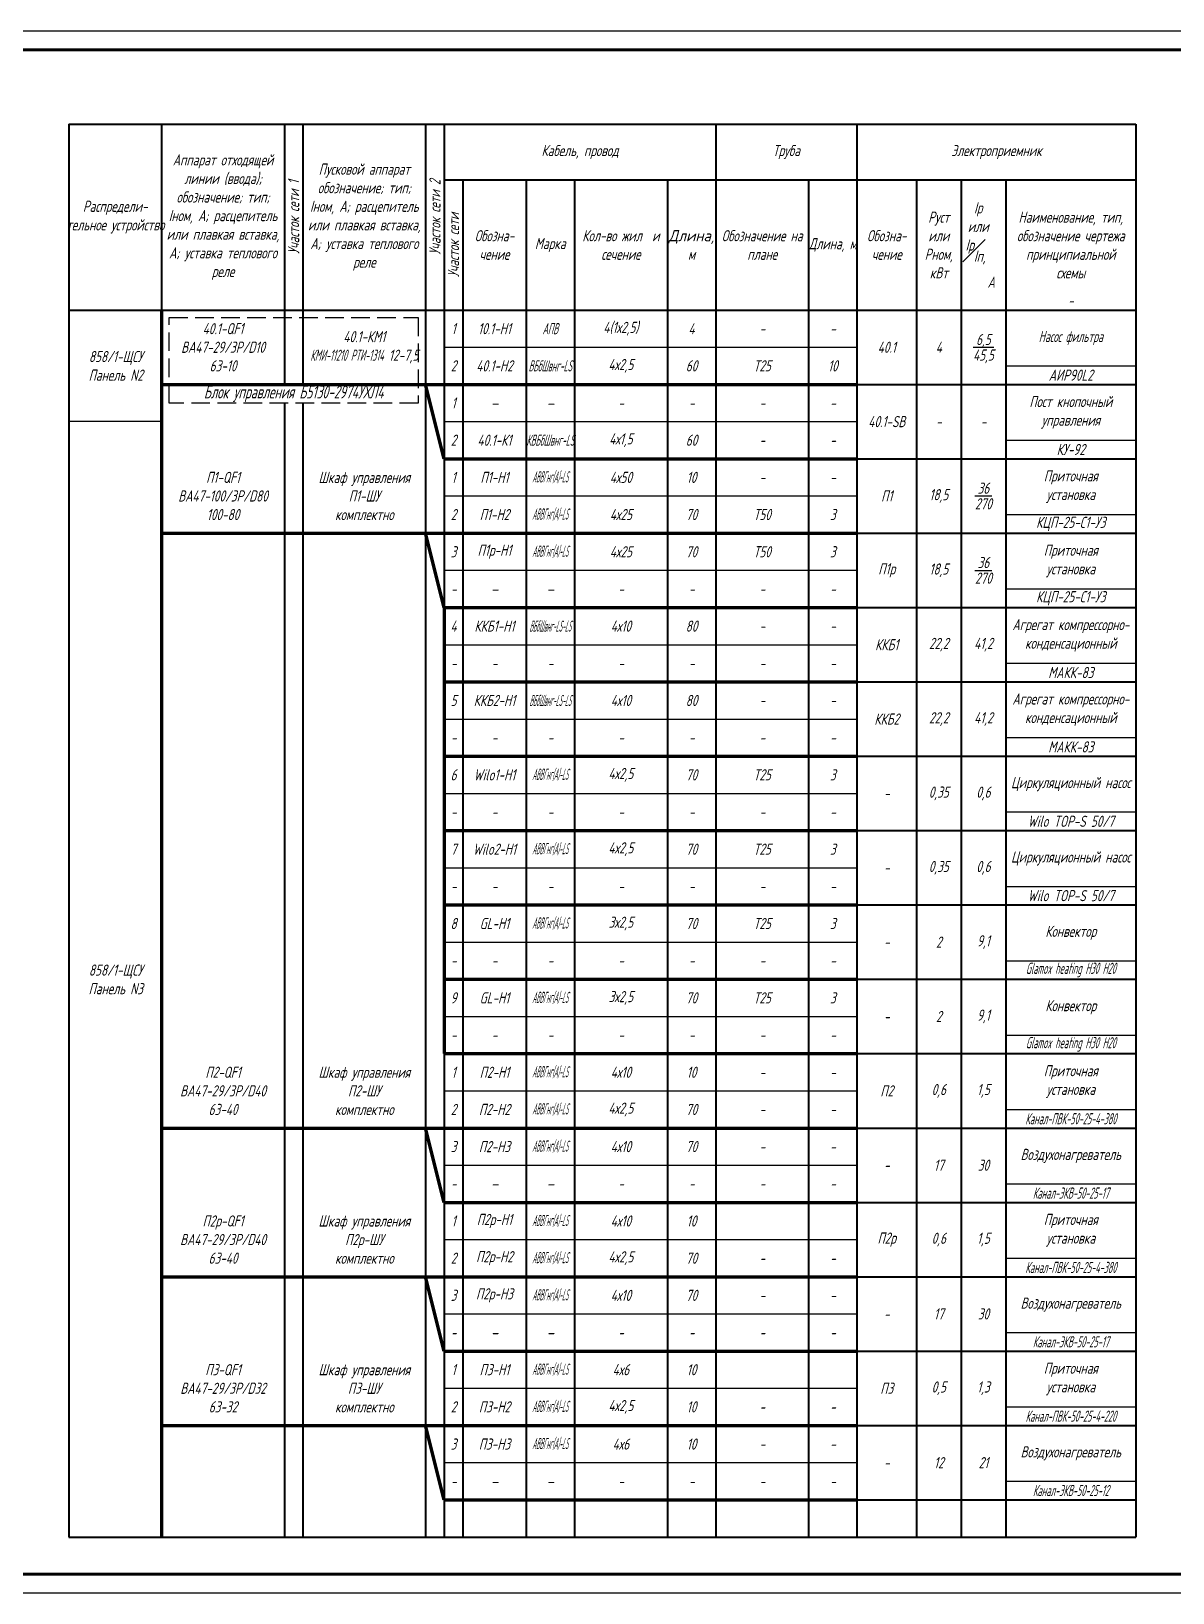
# Model space of a CAD drawing. Header units: millimetres. Extents: x -10490 to 5162, y -5053 to 76.
# Drawn here: x -8965.1 to -8658.1, y -344.1 to 75.9 of the extents above; entities that cross this region are included whole.
import ezdxf

# ---------------------------------------------------------------- set-up
doc = ezdxf.new("R2010")
doc.units = ezdxf.units.MM
doc.linetypes.add('GOST2.303 4', pattern=[7, 5, -2, 0])
for name, color, linetype, lineweight in [('КаБель силовой (Вновь)', 1, 'Continuous', 60), ('Рамка толстая', 7, 'Continuous', 60), ('Рамка тонкая', 5, 'Continuous', 25), ('Строительный', 251, 'Continuous', 13), ('Схема распред. сети', 9, 'Continuous', 25)]:
    doc.layers.add(name, color=color, linetype=linetype, lineweight=lineweight)
doc.styles.add('gost.shx', font='gost.shx', dxfattribs={"oblique": 15})
doc.styles.add('SIMPLEX', font='simplex.shx', dxfattribs={"width": 0.7, "oblique": 15})

# ---------------------------------------------------------------- blocks, each defined once
blk = doc.blocks.new('A$C2EF054A0')
at = {"layer": 'Строительный', "color": 1, "lineweight": 80}
blk.add_line((25, 0), (212, 0), dxfattribs=at)
at = {"layer": 'Схема распред. сети', "lineweight": 40}
for p, q in [((0, 20), (0, 0)), ((25, 20), (25, 0)), ((58, 20), (58, 0)), ((63, 20), (63, 0)), ((96, 20), (96, 0)), ((101, 20), (101, 0)), ((106, 20), (106, 0)), ((123, 20), (123, 0)), ((136, 20), (136, 0)), ((161, 20), (161, 0)), ((174, 20), (174, 0)), ((199, 20), (199, 0)), ((212, 20), (212, 0)), ((228, 20), (228, 0)), ((240, 20), (240, 0)), ((252, 20), (252, 0)), ((287, 20), (287, 0)), ((212, 0), (287, 0))]:
    blk.add_line(p, q, dxfattribs=at)
at = {"layer": 'Схема распред. сети'}
blk.add_line((101, 10), (212, 10), dxfattribs=at)
blk = doc.blocks.new('A$C3C9A24EA')
at = {"layer": 'Схема распред. сети', "color": 5}
blk.add_line((252, 5), (287, 5), dxfattribs=at)
at = {"layer": 'Схема распред. сети'}
blk.add_blockref('A$C2EF054A0', (0, 0), dxfattribs=at)
blk = doc.blocks.new('A$C3600703F')
at = {"layer": 'Строительный', "color": 142, "lineweight": 80}
for p, q in [((101, 20), (101, 0)), ((101, 0), (212, 0))]:
    blk.add_line(p, q, dxfattribs=at)
at = {"layer": 'Схема распред. сети', "lineweight": 40}
for p, q in [((0, 20), (0, 0)), ((25, 20), (25, 0)), ((58, 20), (58, 0)), ((63, 20), (63, 0)), ((96, 20), (96, 0)), ((106, 20), (106, 0)), ((123, 20), (123, 0)), ((136, 20), (136, 0)), ((161, 20), (161, 0)), ((174, 20), (174, 0)), ((199, 20), (199, 0)), ((212, 20), (212, 0)), ((228, 20), (228, 0)), ((240, 20), (240, 0)), ((252, 20), (252, 0)), ((287, 20), (287, 0)), ((212, 0), (287, 0))]:
    blk.add_line(p, q, dxfattribs=at)
at = {"layer": 'Схема распред. сети'}
blk.add_line((101, 10), (212, 10), dxfattribs=at)
at = {"layer": 'Схема распред. сети', "color": 5}
blk.add_line((252, 5), (287, 5), dxfattribs=at)
blk = doc.blocks.new('A$C7C407CF2')
at = {"layer": 'Строительный', "color": 142, "lineweight": 80}
for q in [(96, 20), (212, 0)]:
    blk.add_line((101, 0), q, dxfattribs=at)
at = {"layer": 'Схема распред. сети', "lineweight": 40}
for p, q in [((0, 20), (0, 0)), ((25, 20), (25, 0)), ((58, 20), (58, 0)), ((63, 20), (63, 0)), ((96, 20), (96, 0)), ((101, 20), (101, 0)), ((106, 20), (106, 0)), ((123, 20), (123, 0)), ((136, 20), (136, 0)), ((161, 20), (161, 0)), ((174, 20), (174, 0)), ((199, 20), (199, 0)), ((212, 20), (212, 0)), ((228, 20), (228, 0)), ((240, 20), (240, 0)), ((252, 20), (252, 0)), ((287, 20), (287, 0)), ((212, 0), (287, 0))]:
    blk.add_line(p, q, dxfattribs=at)
at = {"layer": 'Схема распред. сети'}
blk.add_line((101, 10), (212, 10), dxfattribs=at)
at = {"layer": 'Схема распред. сети', "color": 5}
blk.add_line((252, 5), (287, 5), dxfattribs=at)
blk = doc.blocks.new('A$C5A2B7D56')
at = {"layer": 'Схема распред. сети', "lineweight": 40}
for p, q in [((0, 10), (0, 0)), ((25, 10), (25, 0)), ((58, 10), (58, 0)), ((63, 10), (63, 0)), ((96, 10), (96, 0)), ((101, 10), (101, 0)), ((106, 10), (106, 0)), ((123, 10), (123, 0)), ((136, 10), (136, 0)), ((161, 10), (161, 0)), ((174, 10), (174, 0)), ((199, 10), (199, 0)), ((212, 10), (212, 0)), ((228, 10), (228, 0)), ((240, 10), (240, 0)), ((252, 10), (252, 0)), ((287, 10), (287, 0)), ((0, 0), (287, 0))]:
    blk.add_line(p, q, dxfattribs=at)
blk = doc.blocks.new('A$C4AAC7058')
at = {"layer": 'Рамка толстая'}
for p, q in [((1778, 415), (20, 415)), ((20, 5), (1778, 5))]:
    blk.add_line(p, q, dxfattribs=at)
at = {"layer": 'Рамка тонкая'}
for p, q in [((1783, 420), (0, 420)), ((0, 0), (1783, 0))]:
    blk.add_line(p, q, dxfattribs=at)
blk = doc.blocks.new('A$C7AEF134F')
at = {"layer": 'Строительный', "color": 142, "lineweight": 80}
for q in [(96, 20), (212, 0)]:
    blk.add_line((101, 0), q, dxfattribs=at)
at = {"layer": 'Схема распред. сети', "lineweight": 40}
for p, q in [((0, 20), (0, 0)), ((25, 20), (25, 0)), ((96, 20), (96, 0)), ((101, 20), (101, 0)), ((106, 20), (106, 0)), ((123, 20), (123, 0)), ((136, 20), (136, 0)), ((161, 20), (161, 0)), ((174, 20), (174, 0)), ((199, 20), (199, 0)), ((212, 20), (212, 0)), ((228, 20), (228, 0)), ((240, 20), (240, 0)), ((252, 20), (252, 0)), ((287, 20), (287, 0)), ((58, 15), (58, 0)), ((63, 15), (63, 0)), ((212, 0), (287, 0))]:
    blk.add_line(p, q, dxfattribs=at)
at = {"layer": 'Схема распред. сети'}
blk.add_line((101, 10), (212, 10), dxfattribs=at)
at = {"layer": 'Схема распред. сети', "color": 5}
blk.add_line((252, 5), (287, 5), dxfattribs=at)

msp = doc.modelspace()

# ---------------------------------------------------------------- linework, layer by layer
at = {"layer": 'КаБель силовой (Вновь)', "lineweight": 100}
msp.add_line((-8930.04361, 0.85315), (-8930.04361, -329.14685), dxfattribs=at)
at = {"layer": 'Рамка тонкая', "linetype": 'GOST2.303 4'}
for p, q in [((-8928.04361, -1.14685), (-8861.04361, -1.14685)), ((-8928.04361, -24.14685), (-8928.04361, -1.14685)), ((-8861.04361, -1.14685), (-8861.04361, -24.14685)), ((-8861.04361, -24.14685), (-8928.04361, -24.14685))]:
    msp.add_line(p, q, dxfattribs=at)
at = {"layer": 'Рамка тонкая'}
msp.add_line((-8930.04361, -29.14683), (-8955.04361, -29.14683), dxfattribs=at)
at = {"layer": 'Схема распред. сети', "lineweight": 40}
for p, q in [((-8955.04361, 50.85315), (-8668.04361, 50.85315)), ((-8955.04361, 50.85315), (-8955.04361, 0.85315)), ((-8930.04361, 50.85315), (-8930.04361, 0.85315)), ((-8897.04361, 50.85315), (-8897.04361, 0.85315)), ((-8892.04361, 50.85315), (-8892.04361, 0.85315)), ((-8859.04361, 50.85315), (-8859.04361, 0.85315)), ((-8854.04361, 50.85315), (-8854.04361, 0.85315)), ((-8781.04361, 50.85315), (-8781.04361, 0.85315)), ((-8743.04361, 50.85315), (-8743.04361, 0.85315)), ((-8668.04361, 50.85315), (-8668.04361, 0.85315)), ((-8854.04361, 35.85315), (-8668.04361, 35.85315)), ((-8849.04361, 35.85315), (-8849.04361, 0.85315)), ((-8832.04361, 35.85315), (-8832.04361, 0.85315)), ((-8819.04361, 35.85315), (-8819.04361, 0.85315)), ((-8794.04361, 35.85315), (-8794.04361, 0.85315)), ((-8756.04361, 35.85315), (-8756.04361, 0.85315)), ((-8727.04361, 35.85315), (-8727.04361, 0.85315)), ((-8715.04361, 35.85315), (-8715.04361, 0.85315)), ((-8703.04361, 35.85315), (-8703.04361, 0.85315)), ((-8955.04361, 0.85315), (-8668.04361, 0.85315)), ((-8955.04361, 0.85315), (-8668.04361, 0.85315))]:
    msp.add_line(p, q, dxfattribs=at)

# ---------------------------------------------------------------- block references
for name, p in [('A$C4AAC7058', (-9302.04361, -344.14685)), ('A$C3C9A24EA', (-8955.04362, -19.14686)), ('A$C7AEF134F', (-8955.04362, -39.14684)), ('A$C3C9A24EA', (-8955.04362, -59.14686)), ('A$C3C9A24EA', (-8955.04362, -219.14686)), ('A$C3C9A24EA', (-8955.04362, -259.14686)), ('A$C3C9A24EA', (-8955.04362, -299.14686))]:
    msp.add_blockref(name, p)
at = {"layer": 'КаБель силовой (Вновь)'}
for name, p in [('A$C7C407CF2', (-8955.04358, -79.14683)), ('A$C3600703F', (-8955.04358, -99.14683)), ('A$C3600703F', (-8955.04358, -119.14683)), ('A$C3600703F', (-8955.04358, -139.14683)), ('A$C3600703F', (-8955.04358, -159.14683)), ('A$C3600703F', (-8955.04358, -179.14683)), ('A$C3600703F', (-8955.04358, -199.14683)), ('A$C7C407CF2', (-8955.04358, -239.14683)), ('A$C7C407CF2', (-8955.04358, -279.14683)), ('A$C7C407CF2', (-8955.04358, -319.14683)), ('A$C5A2B7D56', (-8955.04358, -329.18953))]:
    msp.add_blockref(name, p, dxfattribs=at)

# ---------------------------------------------------------------- texts
at = {"layer": 'Схема распред. сети', "color": 2, "attachment_point": 5}
for s, insert, char_height, width, style in [('{\\W0.7;Аппарат отходящей линии (ввода); обозначение; тип; Iном, А; расцепитель или плавкая вставка, А; уставка теплового реле}', (-8913.54361, 25.85315), 3, 33, 'SIMPLEX'), ('Кабель, провод', (-8817.54361, 43.35315), 3, 73, 'SIMPLEX'), ('Труба', (-8762.04361, 43.35315), 3, 38, 'SIMPLEX'), ('Электроприемник', (-8705.54361, 43.35315), 3, 75, 'SIMPLEX'), ('Пусковой аппарат обозначение; тип; Iном, А; расцепитель или плавкая вставка, А; уставка теплового реле', (-8875.54361, 25.85315), 3, 33, 'SIMPLEX'), ('Распредели-\\Pтельное устройство', (-8942.54361, 25.85315), 3, 25, 'SIMPLEX'), ('\\A1;Iр   или   \\SIр#Iп, ;       А', (-8709.04361, 18.35315), 3, 12, 'SIMPLEX'), ('Pуст или Pном, кВт', (-8721.04361, 18.35315), 3, 12, 'SIMPLEX'), ('Наименование, тип, обозначение чертежа принципиальной схемы', (-8685.54361, 18.35315), 3, 35, 'SIMPLEX'), ('Обозна- чение', (-8840.54361, 18.35315), 3, 17, 'SIMPLEX'), ('Кол-во жил  и сечение', (-8806.54361, 18.35315), 3, 25, 'SIMPLEX'), ('{\\W0.9;Длина, }м', (-8787.54361, 18.35315), 3, 13, 'SIMPLEX'), ('Обозначение на плане', (-8768.54361, 18.35315), 3, 25, 'SIMPLEX'), ('Обозна-\\Pчение', (-8735.04361, 18.35315), 3, 16, 'SIMPLEX'), ('Марка', (-8825.54361, 18.35315), 3, 13, 'SIMPLEX'), ('Длина, м', (-8749.54361, 18.35315), 3, 13, 'SIMPLEX'), ('-', (-8685.54361, 3.35315), 3, 35, 'SIMPLEX'), ('40.1-QF1\\PВА47-29/3Р/D10\\P63-10', (-8913.54361, -9.14685), 3, 33, 'SIMPLEX'), ('1', (-8851.54361, -4.14685), 3, 5, 'SIMPLEX'), ('10.1-Н1', (-8840.54361, -4.14685), 3, 17, 'SIMPLEX'), ('{\\W0.5;АПВ}', (-8825.54361, -4.14685), 3, 13, 'SIMPLEX'), ('4(1х2,5)', (-8806.54361, -4.14685), 3, 25, 'SIMPLEX'), ('4', (-8787.54361, -4.14685), 3, 13, 'SIMPLEX'), ('40.1-КМ1\\P{\\W0.5;КМИ-11210 РТИ-1314} 12-7,5', (-8875.54361, -9.14685), 3, 33, 'SIMPLEX'), ('-', (-8768.54361, -4.14685), 3, 25, 'SIMPLEX'), ('-', (-8749.54361, -4.14685), 3, 13, 'SIMPLEX'), ('40.1', (-8735.04361, -9.14685), 3, 16, 'SIMPLEX'), ('4', (-8721.04361, -9.14685), 3, 12, 'SIMPLEX'), ('\\A1;\\S6,5/45,5;', (-8709.04361, -9.14685), 3, 12, 'SIMPLEX'), ('{\\W0.6;Насос фильтра }', (-8685.54361, -6.64685), 3, 35, 'SIMPLEX'), ('\\pi0.2994;858/1-ЩСУ\\PПанель N2', (-8942.54361, -14.14685), 3, 25, 'SIMPLEX'), ('4х2,5', (-8806.54361, -14.14685), 3, 25, 'SIMPLEX'), ('2', (-8851.54361, -14.14685), 3, 5, 'SIMPLEX'), ('40.1-Н2', (-8840.54361, -14.14685), 3, 17, 'SIMPLEX'), ('{\\W0.4;ВБбШвнг-LS}', (-8825.54361, -14.14685), 3, 13, 'SIMPLEX'), ('60', (-8787.54361, -14.14685), 3, 13, 'SIMPLEX'), ('Т25', (-8768.54361, -14.14685), 3, 25, 'SIMPLEX'), ('10', (-8749.54361, -14.14685), 3, 13, 'SIMPLEX'), ('АИР90L2', (-8685.54361, -16.64685), 3, 35, 'SIMPLEX'), ('{\\W0.8;Блок управления Б5130-2974УХЛ4}', (-8894.54361, -21.64685), 3.5, 67, 'gost.shx'), ('1', (-8851.54361, -24.14685), 3, 5, 'SIMPLEX'), ('{\\W1;-}', (-8840.54361, -24.14685), 3, 17, 'SIMPLEX'), ('{\\W1;-}', (-8825.54361, -24.14685), 3, 13, 'SIMPLEX'), ('-', (-8806.54361, -24.14685), 3, 25, 'SIMPLEX'), ('-', (-8787.54361, -24.14685), 3, 13, 'SIMPLEX'), ('-', (-8768.54361, -24.14685), 3, 25, 'SIMPLEX'), ('-', (-8749.54361, -24.14685), 3, 13, 'SIMPLEX'), ('Пост кнопочный управления', (-8685.54361, -26.64685), 3, 35, 'SIMPLEX'), ('40.1-SB', (-8735.04361, -29.14685), 3, 16, 'SIMPLEX'), ('-', (-8721.04361, -29.14685), 3, 12, 'SIMPLEX'), ('-', (-8709.04361, -29.14685), 3, 12, 'SIMPLEX'), ('2', (-8851.54361, -34.14685), 3, 5, 'SIMPLEX'), ('40.1-К1', (-8840.54361, -34.14685), 3, 17, 'SIMPLEX'), ('{\\W0.4;КВБбШвнг-LS}', (-8825.54361, -34.14685), 3, 13, 'SIMPLEX'), ('4х1,5', (-8806.54361, -34.14685), 3, 25, 'SIMPLEX'), ('60', (-8787.54361, -34.14685), 3, 13, 'SIMPLEX'), ('-', (-8768.54361, -34.14685), 3, 25, 'SIMPLEX'), ('-', (-8749.54361, -34.14685), 3, 13, 'SIMPLEX'), ('КУ-92', (-8685.54361, -36.64685), 3, 35, 'SIMPLEX'), ('П1-QF1\\PВА47-100/3Р/D80\\P100-80', (-8913.54361, -49.14685), 3, 33, 'SIMPLEX'), ('Шкаф управления\\PП1-ШУ\\Pкомплектно', (-8875.54361, -49.14685), 3, 33, 'SIMPLEX'), ('1', (-8851.54361, -44.14685), 3, 5, 'SIMPLEX'), ('П1-Н1', (-8840.54361, -44.14685), 3, 17, 'SIMPLEX'), ('{\\W0.3;АВВГнг(А)-LS}', (-8825.54361, -44.14685), 3, 13, 'SIMPLEX'), ('4х50', (-8806.54361, -44.14685), 3, 25, 'SIMPLEX'), ('10', (-8787.54361, -44.14685), 3, 13, 'SIMPLEX'), ('-', (-8768.54361, -44.14685), 3, 25, 'SIMPLEX'), ('-', (-8749.54361, -44.14685), 3, 13, 'SIMPLEX'), ('\\A1;\\S36/270;', (-8709.04361, -49.14685), 3, 12, 'SIMPLEX'), ('Приточная \\Pустановка', (-8685.54361, -46.64685), 3, 35, 'SIMPLEX'), ('П1', (-8735.04361, -49.14685), 3, 16, 'SIMPLEX'), ('18,5', (-8721.04361, -49.14685), 3, 12, 'SIMPLEX'), ('2', (-8851.54361, -54.14685), 3, 5, 'SIMPLEX'), ('П1-Н2', (-8840.54361, -54.14685), 3, 17, 'SIMPLEX'), ('{\\W0.3;АВВГнг(А)-LS}', (-8825.54361, -54.14685), 3, 13, 'SIMPLEX'), ('4х25', (-8806.54361, -54.14685), 3, 25, 'SIMPLEX'), ('70', (-8787.54361, -54.14685), 3, 13, 'SIMPLEX'), ('Т50', (-8768.54361, -54.14685), 3, 25, 'SIMPLEX'), ('3', (-8749.54361, -54.14685), 3, 13, 'SIMPLEX'), ('КЦП-25-С1-У3', (-8685.54361, -56.64685), 3, 35, 'SIMPLEX'), ('3', (-8851.54361, -64.14685), 3, 5, 'SIMPLEX'), ('П1р-Н1', (-8840.54361, -64.14685), 3, 17, 'SIMPLEX'), ('{\\W0.3;АВВГнг(А)-LS}', (-8825.54361, -64.14685), 3, 13, 'SIMPLEX'), ('4х25', (-8806.54361, -64.14685), 3, 25, 'SIMPLEX'), ('70', (-8787.54361, -64.14685), 3, 13, 'SIMPLEX'), ('Т50', (-8768.54361, -64.14685), 3, 25, 'SIMPLEX'), ('3', (-8749.54361, -64.14685), 3, 13, 'SIMPLEX'), ('Приточная \\Pустановка', (-8685.54361, -66.64685), 3, 35, 'SIMPLEX'), ('\\A1;\\S36/270;', (-8709.04361, -69.14685), 3, 12, 'SIMPLEX'), ('П1р', (-8735.04361, -69.14685), 3, 16, 'SIMPLEX'), ('18,5', (-8721.04361, -69.14685), 3, 12, 'SIMPLEX'), ('-', (-8851.54361, -74.14685), 3, 5, 'SIMPLEX'), ('{\\W1;-}', (-8840.54361, -74.14685), 3, 17, 'SIMPLEX'), ('{\\W1;-}', (-8825.54361, -74.14685), 3, 13, 'SIMPLEX'), ('-', (-8806.54361, -74.14685), 3, 25, 'SIMPLEX'), ('-', (-8787.54361, -74.14685), 3, 13, 'SIMPLEX'), ('-', (-8768.54361, -74.14685), 3, 25, 'SIMPLEX'), ('-', (-8749.54361, -74.14685), 3, 13, 'SIMPLEX'), ('КЦП-25-С1-У3', (-8685.54361, -76.64685), 3, 35, 'SIMPLEX'), ('4', (-8851.54361, -84.14685), 3, 5, 'SIMPLEX'), ('ККБ1-Н1', (-8840.54361, -84.14685), 3, 17, 'SIMPLEX'), ('{\\W0.3;ВБбШвнг-LS-LS}', (-8825.54361, -84.14685), 3, 13, 'SIMPLEX'), ('4х10', (-8806.54361, -84.14685), 3, 25, 'SIMPLEX'), ('80', (-8787.54361, -84.14685), 3, 13, 'SIMPLEX'), ('Агрегат компрессорно- конденсационный', (-8685.54361, -86.64685), 3, 35, 'SIMPLEX'), ('-', (-8768.54361, -84.14685), 3, 25, 'SIMPLEX'), ('-', (-8749.54361, -84.14685), 3, 13, 'SIMPLEX'), ('ККБ1', (-8735.04361, -89.14685), 3, 16, 'SIMPLEX'), ('22,2', (-8721.04361, -89.14685), 3, 12, 'SIMPLEX'), ('\\A1;41,2', (-8709.04361, -89.14685), 3, 12, 'SIMPLEX'), ('-', (-8851.54361, -94.14685), 3, 5, 'SIMPLEX'), ('-', (-8840.54361, -94.14685), 3, 17, 'SIMPLEX'), ('-', (-8825.54361, -94.14685), 3, 13, 'SIMPLEX'), ('-', (-8806.54361, -94.14685), 3, 25, 'SIMPLEX'), ('-', (-8787.54361, -94.14685), 3, 13, 'SIMPLEX'), ('-', (-8768.54361, -94.14685), 3, 25, 'SIMPLEX'), ('-', (-8749.54361, -94.14685), 3, 13, 'SIMPLEX'), ('МАКК-83', (-8685.54361, -96.64685), 3, 35, 'SIMPLEX'), ('5', (-8851.54361, -104.14685), 3, 5, 'SIMPLEX'), ('ККБ2-Н1', (-8840.54361, -104.14685), 3, 17, 'SIMPLEX'), ('{\\W0.3;ВБбШвнг-LS-LS}', (-8825.54361, -104.14685), 3, 13, 'SIMPLEX'), ('4х10', (-8806.54361, -104.14685), 3, 25, 'SIMPLEX'), ('80', (-8787.54361, -104.14685), 3, 13, 'SIMPLEX'), ('-', (-8768.54361, -104.14685), 3, 25, 'SIMPLEX'), ('-', (-8749.54361, -104.14685), 3, 13, 'SIMPLEX'), ('Агрегат компрессорно- конденсационный', (-8685.54361, -106.64685), 3, 35, 'SIMPLEX'), ('ККБ2', (-8735.04361, -109.14685), 3, 16, 'SIMPLEX'), ('22,2', (-8721.04361, -109.14685), 3, 12, 'SIMPLEX'), ('\\A1;41,2', (-8709.04361, -109.14685), 3, 12, 'SIMPLEX'), ('-', (-8851.54361, -114.14685), 3, 5, 'SIMPLEX'), ('-', (-8840.54361, -114.14685), 3, 17, 'SIMPLEX'), ('-', (-8825.54361, -114.14685), 3, 13, 'SIMPLEX'), ('-', (-8806.54361, -114.14685), 3, 25, 'SIMPLEX'), ('-', (-8787.54361, -114.14685), 3, 13, 'SIMPLEX'), ('-', (-8768.54361, -114.14685), 3, 25, 'SIMPLEX'), ('-', (-8749.54361, -114.14685), 3, 13, 'SIMPLEX'), ('МАКК-83', (-8685.54361, -116.64685), 3, 35, 'SIMPLEX'), ('6', (-8851.54361, -124.14685), 3, 5, 'SIMPLEX'), ('Wilo1-Н1', (-8840.54361, -124.14685), 3, 17, 'SIMPLEX'), ('{\\W0.3;АВВГнг(А)-LS}', (-8825.54361, -124.14685), 3, 13, 'SIMPLEX'), ('4х2,5', (-8806.54361, -124.14685), 3, 25, 'SIMPLEX'), ('70', (-8787.54361, -124.14685), 3, 13, 'SIMPLEX'), ('Т25', (-8768.54361, -124.14685), 3, 25, 'SIMPLEX'), ('3', (-8749.54361, -124.14685), 3, 13, 'SIMPLEX'), ('Циркуляционный насос ', (-8685.54361, -126.64685), 3, 35, 'SIMPLEX'), ('-', (-8735.04361, -129.14685), 3, 16, 'SIMPLEX'), ('0,35', (-8721.04361, -129.14685), 3, 12, 'SIMPLEX'), ('\\A1;0,6', (-8709.04361, -129.14685), 3, 12, 'SIMPLEX'), ('-', (-8851.54361, -134.14685), 3, 5, 'SIMPLEX'), ('-', (-8840.54361, -134.14685), 3, 17, 'SIMPLEX'), ('-', (-8825.54361, -134.14685), 3, 13, 'SIMPLEX'), ('-', (-8806.54361, -134.14685), 3, 25, 'SIMPLEX'), ('-', (-8787.54361, -134.14685), 3, 13, 'SIMPLEX'), ('-', (-8768.54361, -134.14685), 3, 25, 'SIMPLEX'), ('-', (-8749.54361, -134.14685), 3, 13, 'SIMPLEX'), ('Wilo TOP-S 50/7', (-8685.54361, -136.64685), 3, 35, 'SIMPLEX'), ('7', (-8851.54361, -144.14685), 3, 5, 'SIMPLEX'), ('Wilo2-Н1', (-8840.54361, -144.14685), 3, 17, 'SIMPLEX'), ('{\\W0.3;АВВГнг(А)-LS}', (-8825.54361, -144.14685), 3, 13, 'SIMPLEX'), ('4х2,5', (-8806.54361, -144.14685), 3, 25, 'SIMPLEX'), ('70', (-8787.54361, -144.14685), 3, 13, 'SIMPLEX'), ('Т25', (-8768.54361, -144.14685), 3, 25, 'SIMPLEX'), ('3', (-8749.54361, -144.14685), 3, 13, 'SIMPLEX'), ('Циркуляционный насос ', (-8685.54361, -146.64685), 3, 35, 'SIMPLEX'), ('-', (-8735.04361, -149.14685), 3, 16, 'SIMPLEX'), ('0,35', (-8721.04361, -149.14685), 3, 12, 'SIMPLEX'), ('\\A1;0,6', (-8709.04361, -149.14685), 3, 12, 'SIMPLEX'), ('-', (-8851.54361, -154.14685), 3, 5, 'SIMPLEX'), ('-', (-8840.54361, -154.14685), 3, 17, 'SIMPLEX'), ('-', (-8825.54361, -154.14685), 3, 13, 'SIMPLEX'), ('-', (-8806.54361, -154.14685), 3, 25, 'SIMPLEX'), ('-', (-8787.54361, -154.14685), 3, 13, 'SIMPLEX'), ('-', (-8768.54361, -154.14685), 3, 25, 'SIMPLEX'), ('-', (-8749.54361, -154.14685), 3, 13, 'SIMPLEX'), ('Wilo TOP-S 50/7', (-8685.54361, -156.64685), 3, 35, 'SIMPLEX'), ('8', (-8851.54361, -164.14685), 3, 5, 'SIMPLEX'), ('GL-Н1', (-8840.54361, -164.14685), 3, 17, 'SIMPLEX'), ('{\\W0.3;АВВГнг(А)-LS}', (-8825.54361, -164.14685), 3, 13, 'SIMPLEX'), ('3х2,5', (-8806.54361, -164.14685), 3, 25, 'SIMPLEX'), ('70', (-8787.54361, -164.14685), 3, 13, 'SIMPLEX'), ('Т25', (-8768.54361, -164.14685), 3, 25, 'SIMPLEX'), ('3', (-8749.54361, -164.14685), 3, 13, 'SIMPLEX'), ('2', (-8721.04361, -169.14685), 3, 12, 'SIMPLEX'), ('\\A1;9,1', (-8709.04361, -169.14685), 3, 12, 'SIMPLEX'), ('Конвектор', (-8685.54361, -166.64685), 3, 35, 'SIMPLEX'), ('-', (-8735.04361, -169.14685), 3, 16, 'SIMPLEX'), ('\\pi0.2994;858/1-ЩСУ\\PПанель N3', (-8942.54361, -179.16817), 3, 24.9999928, 'SIMPLEX'), ('-', (-8851.54361, -174.14685), 3, 5, 'SIMPLEX'), ('-', (-8840.54361, -174.14685), 3, 17, 'SIMPLEX'), ('-', (-8825.54361, -174.14685), 3, 13, 'SIMPLEX'), ('-', (-8806.54361, -174.14685), 3, 25, 'SIMPLEX'), ('-', (-8787.54361, -174.14685), 3, 13, 'SIMPLEX'), ('-', (-8768.54361, -174.14685), 3, 25, 'SIMPLEX'), ('-', (-8749.54361, -174.14685), 3, 13, 'SIMPLEX'), ('{\\W0.5;Glamox heating H30 H20}', (-8685.54361, -176.64685), 3, 35, 'SIMPLEX'), ('9', (-8851.54361, -184.14685), 3, 5, 'SIMPLEX'), ('GL-Н1', (-8840.54361, -184.14685), 3, 17, 'SIMPLEX'), ('{\\W0.3;АВВГнг(А)-LS}', (-8825.54361, -184.14685), 3, 13, 'SIMPLEX'), ('3х2,5', (-8806.54361, -184.14685), 3, 25, 'SIMPLEX'), ('70', (-8787.54361, -184.14685), 3, 13, 'SIMPLEX'), ('Т25', (-8768.54361, -184.14685), 3, 25, 'SIMPLEX'), ('3', (-8749.54361, -184.14685), 3, 13, 'SIMPLEX'), ('Конвектор', (-8685.54361, -186.64685), 3, 35, 'SIMPLEX'), ('2', (-8721.04361, -189.14685), 3, 12, 'SIMPLEX'), ('\\A1;9,1', (-8709.04361, -189.14685), 3, 12, 'SIMPLEX'), ('-', (-8735.04361, -189.14685), 3, 16, 'SIMPLEX'), ('-', (-8851.54361, -194.14685), 3, 5, 'SIMPLEX'), ('-', (-8840.54361, -194.14685), 3, 17, 'SIMPLEX'), ('-', (-8825.54361, -194.14685), 3, 13, 'SIMPLEX'), ('-', (-8806.54361, -194.14685), 3, 25, 'SIMPLEX'), ('-', (-8787.54361, -194.14685), 3, 13, 'SIMPLEX'), ('-', (-8768.54361, -194.14685), 3, 25, 'SIMPLEX'), ('-', (-8749.54361, -194.14685), 3, 13, 'SIMPLEX'), ('{\\W0.5;Glamox heating H30 H20}', (-8685.54361, -196.64685), 3, 35, 'SIMPLEX'), ('П2-QF1\\PВА47-29/3Р/D40\\P63-40', (-8913.54361, -209.14685), 3, 33, 'SIMPLEX'), ('Шкаф управления\\PП2-ШУ\\Pкомплектно', (-8875.54361, -209.14685), 3, 33, 'SIMPLEX'), ('1', (-8851.54361, -204.14685), 3, 5, 'SIMPLEX'), ('П2-Н1', (-8840.54361, -204.14685), 3, 17, 'SIMPLEX'), ('{\\W0.3;АВВГнг(А)-LS}', (-8825.54361, -204.14685), 3, 13, 'SIMPLEX'), ('4х10', (-8806.54361, -204.14685), 3, 25, 'SIMPLEX'), ('10', (-8787.54361, -204.14685), 3, 13, 'SIMPLEX'), ('-', (-8768.54361, -204.14685), 3, 25, 'SIMPLEX'), ('-', (-8749.54361, -204.14685), 3, 13, 'SIMPLEX'), ('Приточная \\Pустановка', (-8685.54361, -206.64685), 3, 35, 'SIMPLEX'), ('П2', (-8735.04361, -209.14685), 3, 16, 'SIMPLEX'), ('0,6', (-8721.04361, -209.14685), 3, 12, 'SIMPLEX'), ('\\A1;1,5', (-8709.04361, -209.14685), 3, 12, 'SIMPLEX'), ('2', (-8851.54361, -214.14685), 3, 5, 'SIMPLEX'), ('П2-Н2', (-8840.54361, -214.14685), 3, 17, 'SIMPLEX'), ('{\\W0.3;АВВГнг(А)-LS}', (-8825.54361, -214.14685), 3, 13, 'SIMPLEX'), ('4х2,5', (-8806.54361, -214.14685), 3, 25, 'SIMPLEX'), ('70', (-8787.54361, -214.14685), 3, 13, 'SIMPLEX'), ('-', (-8768.54361, -214.14685), 3, 25, 'SIMPLEX'), ('-', (-8749.54361, -214.14685), 3, 13, 'SIMPLEX'), ('{\\W0.5;Канал-ПВК-50-25-4-380}', (-8685.54361, -216.64685), 3, 35, 'SIMPLEX'), ('{\\W0.3;АВВГнг(А)-LS}', (-8825.54361, -224.14685), 3, 13, 'SIMPLEX'), ('3', (-8851.54361, -224.14685), 3, 5, 'SIMPLEX'), ('П2-Н3', (-8840.54361, -224.14685), 3, 17, 'SIMPLEX'), ('4х10', (-8806.54361, -224.14685), 3, 25, 'SIMPLEX'), ('70', (-8787.54361, -224.14685), 3, 13, 'SIMPLEX'), ('-', (-8768.54361, -224.14685), 3, 25, 'SIMPLEX'), ('-', (-8749.54361, -224.14685), 3, 13, 'SIMPLEX'), ('Воздухонагреватель', (-8685.54361, -226.64685), 3, 35, 'SIMPLEX'), ('-', (-8735.04361, -229.14685), 3, 16, 'SIMPLEX'), ('17', (-8721.04361, -229.14685), 3, 12, 'SIMPLEX'), ('\\A1;30', (-8709.04361, -229.14685), 3, 12, 'SIMPLEX'), ('-', (-8851.54361, -234.14685), 3, 5, 'SIMPLEX'), ('{\\W1;-}', (-8840.54361, -234.14685), 3, 17, 'SIMPLEX'), ('{\\W1;-}', (-8825.54361, -234.14685), 3, 13, 'SIMPLEX'), ('-', (-8806.54361, -234.14685), 3, 25, 'SIMPLEX'), ('-', (-8787.54361, -234.14685), 3, 13, 'SIMPLEX'), ('-', (-8768.54361, -234.14685), 3, 25, 'SIMPLEX'), ('-', (-8749.54361, -234.14685), 3, 13, 'SIMPLEX'), ('{\\W0.5;Канал-ЭКВ-50-25-17}', (-8685.54361, -236.64685), 3, 35, 'SIMPLEX'), ('П2р-QF1\\PВА47-29/3Р/D40\\P63-40', (-8913.54361, -249.14685), 3, 33, 'SIMPLEX'), ('Шкаф управления\\PП2р-ШУ\\Pкомплектно', (-8875.54361, -249.14685), 3, 33, 'SIMPLEX'), ('1', (-8851.54361, -244.14685), 3, 5, 'SIMPLEX'), ('П2р-Н1', (-8840.54361, -244.14685), 3, 17, 'SIMPLEX'), ('{\\W0.3;АВВГнг(А)-LS}', (-8825.54361, -244.14685), 3, 13, 'SIMPLEX'), ('4х10', (-8806.54361, -244.14685), 3, 25, 'SIMPLEX'), ('10', (-8787.54361, -244.14685), 3, 13, 'SIMPLEX'), ('Приточная \\Pустановка', (-8685.54361, -246.64685), 3, 35, 'SIMPLEX'), ('П2р', (-8735.04361, -249.14685), 3, 16, 'SIMPLEX'), ('0,6', (-8721.04361, -249.14685), 3, 12, 'SIMPLEX'), ('\\A1;1,5', (-8709.04361, -249.14685), 3, 12, 'SIMPLEX'), ('2', (-8851.54361, -254.14685), 3, 5, 'SIMPLEX'), ('П2р-Н2', (-8840.54361, -254.14685), 3, 17, 'SIMPLEX'), ('{\\W0.3;АВВГнг(А)-LS}', (-8825.54361, -254.14685), 3, 13, 'SIMPLEX'), ('4х2,5', (-8806.54361, -254.14685), 3, 25, 'SIMPLEX'), ('70', (-8787.54361, -254.14685), 3, 13, 'SIMPLEX'), ('-', (-8768.54361, -254.14685), 3, 25, 'SIMPLEX'), ('-', (-8749.54361, -254.14685), 3, 13, 'SIMPLEX'), ('{\\W0.5;Канал-ПВК-50-25-4-380}', (-8685.54361, -256.64685), 3, 35, 'SIMPLEX'), ('3', (-8851.54361, -264.14685), 3, 5, 'SIMPLEX'), ('П2р-Н3', (-8840.54361, -264.14685), 3, 17, 'SIMPLEX'), ('{\\W0.3;АВВГнг(А)-LS}', (-8825.54361, -264.14685), 3, 13, 'SIMPLEX'), ('4х10', (-8806.54361, -264.14685), 3, 25, 'SIMPLEX'), ('70', (-8787.54361, -264.14685), 3, 13, 'SIMPLEX'), ('-', (-8768.54361, -264.14685), 3, 25, 'SIMPLEX'), ('-', (-8749.54361, -264.14685), 3, 13, 'SIMPLEX'), ('17', (-8721.04361, -269.14685), 3, 12, 'SIMPLEX'), ('\\A1;30', (-8709.04361, -269.14685), 3, 12, 'SIMPLEX'), ('Воздухонагреватель', (-8685.54361, -266.64685), 3, 35, 'SIMPLEX'), ('-', (-8735.04361, -269.14685), 3, 16, 'SIMPLEX'), ('-', (-8851.54361, -274.14685), 3, 5, 'SIMPLEX'), ('{\\W1;-}', (-8840.54361, -274.14685), 3, 17, 'SIMPLEX'), ('{\\W1;-}', (-8825.54361, -274.14685), 3, 13, 'SIMPLEX'), ('-', (-8806.54361, -274.14685), 3, 25, 'SIMPLEX'), ('-', (-8787.54361, -274.14685), 3, 13, 'SIMPLEX'), ('-', (-8768.54361, -274.14685), 3, 25, 'SIMPLEX'), ('-', (-8749.54361, -274.14685), 3, 13, 'SIMPLEX'), ('{\\W0.5;Канал-ЭКВ-50-25-17}', (-8685.54361, -276.64685), 3, 35, 'SIMPLEX'), ('П3-QF1\\PВА47-29/3Р/D32\\P63-32', (-8913.54361, -289.14685), 3, 33, 'SIMPLEX'), ('Шкаф управления\\PП3-ШУ\\Pкомплектно', (-8875.54361, -289.14685), 3, 33, 'SIMPLEX'), ('1', (-8851.54361, -284.14685), 3, 5, 'SIMPLEX'), ('П3-Н1', (-8840.54361, -284.14685), 3, 17, 'SIMPLEX'), ('{\\W0.3;АВВГнг(А)-LS}', (-8825.54361, -284.14685), 3, 13, 'SIMPLEX'), ('4х6', (-8806.54361, -284.14685), 3, 25, 'SIMPLEX'), ('10', (-8787.54361, -284.14685), 3, 13, 'SIMPLEX'), ('Приточная \\Pустановка', (-8685.54361, -286.64685), 3, 35, 'SIMPLEX'), ('П3', (-8735.04361, -289.14685), 3, 16, 'SIMPLEX'), ('0,5', (-8721.04361, -289.14685), 3, 12, 'SIMPLEX'), ('\\A1;1,3', (-8709.04361, -289.14685), 3, 12, 'SIMPLEX'), ('2', (-8851.54361, -294.14685), 3, 5, 'SIMPLEX'), ('П3-Н2', (-8840.54361, -294.14685), 3, 17, 'SIMPLEX'), ('{\\W0.3;АВВГнг(А)-LS}', (-8825.54361, -294.14685), 3, 13, 'SIMPLEX'), ('4х2,5', (-8806.54361, -294.14685), 3, 25, 'SIMPLEX'), ('10', (-8787.54361, -294.14685), 3, 13, 'SIMPLEX'), ('-', (-8768.54361, -294.14685), 3, 25, 'SIMPLEX'), ('-', (-8749.54361, -294.14685), 3, 13, 'SIMPLEX'), ('{\\W0.5;Канал-ПВК-50-25-4-220}', (-8685.54361, -296.64685), 3, 35, 'SIMPLEX'), ('{\\W0.3;АВВГнг(А)-LS}', (-8825.54361, -304.14685), 3, 13, 'SIMPLEX'), ('3', (-8851.54361, -304.14685), 3, 5, 'SIMPLEX'), ('П3-Н3', (-8840.54361, -304.14685), 3, 17, 'SIMPLEX'), ('4х6', (-8806.54361, -304.14685), 3, 25, 'SIMPLEX'), ('10', (-8787.54361, -304.14685), 3, 13, 'SIMPLEX'), ('-', (-8768.54361, -304.14685), 3, 25, 'SIMPLEX'), ('-', (-8749.54361, -304.14685), 3, 13, 'SIMPLEX'), ('Воздухонагреватель', (-8685.54361, -306.64685), 3, 35, 'SIMPLEX'), ('-', (-8735.04361, -309.14685), 3, 16, 'SIMPLEX'), ('12', (-8721.04361, -309.14685), 3, 12, 'SIMPLEX'), ('\\A1;21', (-8709.04361, -309.14685), 3, 12, 'SIMPLEX'), ('-', (-8851.54361, -314.14685), 3, 5, 'SIMPLEX'), ('{\\W1;-}', (-8840.54361, -314.14685), 3, 17, 'SIMPLEX'), ('{\\W1;-}', (-8825.54361, -314.14685), 3, 13, 'SIMPLEX'), ('-', (-8806.54361, -314.14685), 3, 25, 'SIMPLEX'), ('-', (-8787.54361, -314.14685), 3, 13, 'SIMPLEX'), ('-', (-8768.54361, -314.14685), 3, 25, 'SIMPLEX'), ('-', (-8749.54361, -314.14685), 3, 13, 'SIMPLEX'), ('{\\W0.5;Канал-ЭКВ-50-25-12}', (-8685.54361, -316.64685), 3, 35, 'SIMPLEX')]:
    msp.add_mtext(s, dxfattribs=dict(at, insert=insert, char_height=char_height, width=width, style=style))
at = {"layer": 'Схема распред. сети', "color": 2, "char_height": 3, "attachment_point": 5, "rotation": 90, "style": 'SIMPLEX'}
for s, insert, width in [('Участок сети 1', (-8894.54361, 25.85315), 50), ('Участок сети 2', (-8856.54361, 25.85315), 50), ('Участок сети', (-8851.54361, 18.35315), 35)]:
    msp.add_mtext(s, dxfattribs=dict(at, insert=insert, width=width))

doc.saveas('drawing.dxf')
